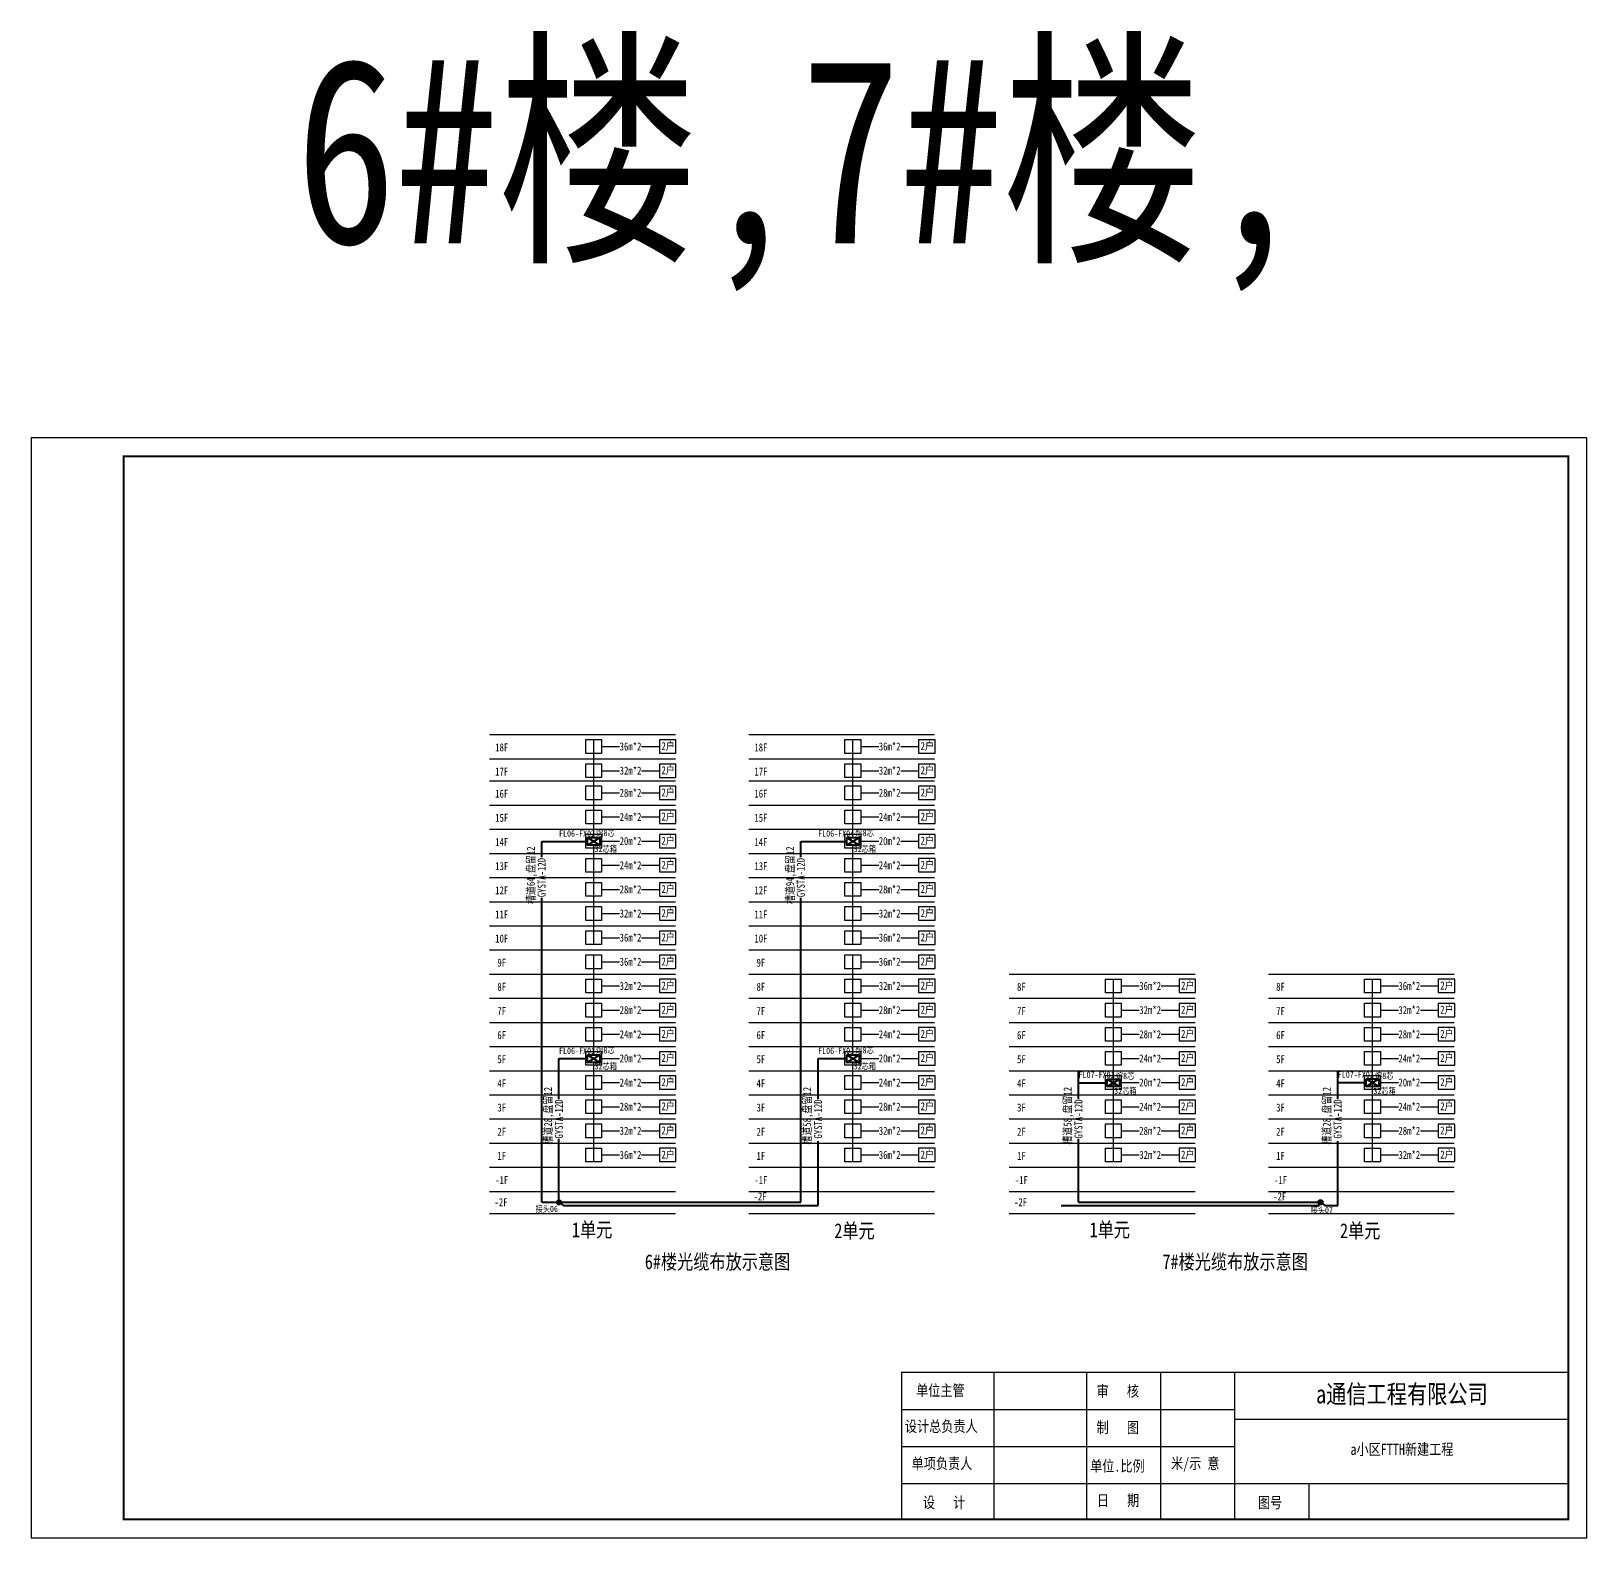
# Model space of a CAD drawing. Extents: x -718790 to -716301, y 387782 to 388189.
# Drawn here: x -717232 to -716812, y 387781.7 to 388188.5 of the extents above; entities that cross this region are included whole.
import ezdxf

# ---------------------------------------------------------------- set-up
doc = ezdxf.new("R2010")
doc.units = 0
doc.header["$LTSCALE"] = 1000
doc.header["$MEASUREMENT"] = 0
doc.layers.add('BZ', color=6, linetype='Continuous')
doc.layers.add('图框', color=7, linetype='Continuous')
doc.styles.add('粗宋', font='', dxfattribs={"width": 0.8})
doc.styles.get('粗宋').set_extended_font_data('SimSun')

msp = doc.modelspace()

# ---------------------------------------------------------------- hatches: boundary and pattern name
at = {"linetype": 'ByBlock', "lineweight": 40}
for points in [[(-717088.9, 387872.35, 1), (-717090.09, 387872.35, 1)], [(-716883.31, 387872.35, 1), (-716884.51, 387872.35, 1)]]:
    msp.add_hatch(color=0, dxfattribs=at).paths.add_polyline_path(points, flags=0)

# ---------------------------------------------------------------- linework, layer by layer
for p, q in [((-717108.2, 387998.6), (-717058.03, 387998.6)), ((-717038.24, 387998.6), (-716988.07, 387998.6)), ((-717108.2, 387992.08), (-717058.03, 387992.08)), ((-717077.96, 387995.4), (-717073.11, 387995.4)), ((-717067.17, 387995.4), (-717062.38, 387995.4)), ((-717038.24, 387992.08), (-716988.07, 387992.08)), ((-717008, 387995.4), (-717003.15, 387995.4)), ((-716997.2, 387995.4), (-716992.41, 387995.4)), ((-717077.96, 387988.88), (-717073.11, 387988.88)), ((-717067.17, 387988.88), (-717062.38, 387988.88)), ((-717008, 387988.88), (-717003.15, 387988.88)), ((-716997.2, 387988.88), (-716992.41, 387988.88)), ((-717108.2, 387986.1), (-717058.03, 387986.1)), ((-717038.24, 387986.1), (-716988.07, 387986.1)), ((-717108.2, 387979.58), (-717058.03, 387979.58)), ((-717077.96, 387982.89), (-717073.11, 387982.89)), ((-717067.17, 387982.89), (-717062.38, 387982.89)), ((-717038.24, 387979.58), (-716988.07, 387979.58)), ((-717008, 387982.89), (-717003.15, 387982.89)), ((-716997.2, 387982.89), (-716992.41, 387982.89)), ((-717077.96, 387976.38), (-717073.11, 387976.38)), ((-717067.17, 387976.38), (-717062.38, 387976.38)), ((-717008, 387976.38), (-717003.15, 387976.38)), ((-716997.2, 387976.38), (-716992.41, 387976.38)), ((-717108.2, 387973.06), (-717058.03, 387973.06)), ((-717038.24, 387973.06), (-716988.07, 387973.06)), ((-717077.96, 387969.86), (-717073.11, 387969.86)), ((-717067.17, 387969.86), (-717062.38, 387969.86)), ((-717008, 387969.86), (-717003.15, 387969.86)), ((-716997.2, 387969.86), (-716992.41, 387969.86)), ((-717108.2, 387966.54), (-717058.03, 387966.54)), ((-717077.96, 387963.34), (-717073.11, 387963.34)), ((-717067.17, 387963.34), (-717062.38, 387963.34)), ((-717038.24, 387966.54), (-716988.07, 387966.54)), ((-717008, 387963.34), (-717003.15, 387963.34)), ((-716997.2, 387963.34), (-716992.41, 387963.34)), ((-717108.2, 387960.02), (-717058.03, 387960.02)), ((-717038.24, 387960.02), (-716988.07, 387960.02)), ((-717077.96, 387956.82), (-717073.11, 387956.82)), ((-717067.17, 387956.82), (-717062.38, 387956.82)), ((-717008, 387956.82), (-717003.15, 387956.82)), ((-716997.2, 387956.82), (-716992.41, 387956.82)), ((-717108.2, 387953.51), (-717058.03, 387953.51)), ((-717077.96, 387950.3), (-717073.11, 387950.3)), ((-717067.17, 387950.3), (-717062.38, 387950.3)), ((-717038.24, 387953.51), (-716988.07, 387953.51)), ((-717008, 387950.3), (-717003.15, 387950.3)), ((-716997.2, 387950.3), (-716992.41, 387950.3)), ((-717108.2, 387946.99), (-717058.03, 387946.99)), ((-717038.24, 387946.99), (-716988.07, 387946.99)), ((-717077.96, 387943.79), (-717073.11, 387943.79)), ((-717067.17, 387943.79), (-717062.38, 387943.79)), ((-717008, 387943.79), (-717003.15, 387943.79)), ((-716997.2, 387943.79), (-716992.41, 387943.79)), ((-717108.2, 387940.47), (-717058.03, 387940.47)), ((-717077.96, 387937.27), (-717073.11, 387937.27)), ((-717067.17, 387937.27), (-717062.38, 387937.27)), ((-717038.24, 387940.47), (-716988.07, 387940.47)), ((-717008, 387937.27), (-717003.15, 387937.27)), ((-716997.2, 387937.27), (-716992.41, 387937.27)), ((-717108.2, 387933.95), (-717058.03, 387933.95)), ((-717038.24, 387933.95), (-716988.07, 387933.95)), ((-716967.93, 387933.95), (-716917.75, 387933.95)), ((-716897.96, 387933.95), (-716847.79, 387933.95)), ((-717077.96, 387930.75), (-717073.11, 387930.75)), ((-717067.17, 387930.75), (-717062.38, 387930.75)), ((-717008, 387930.75), (-717003.15, 387930.75)), ((-716997.2, 387930.75), (-716992.41, 387930.75)), ((-716937.68, 387930.75), (-716932.84, 387930.75)), ((-716926.89, 387930.75), (-716922.1, 387930.75)), ((-716867.72, 387930.75), (-716862.87, 387930.75)), ((-716856.93, 387930.75), (-716852.14, 387930.75)), ((-717108.2, 387927.43), (-717058.03, 387927.43)), ((-717038.24, 387927.43), (-716988.07, 387927.43)), ((-716967.93, 387927.43), (-716917.75, 387927.43)), ((-716897.96, 387927.43), (-716847.79, 387927.43)), ((-717108.2, 387920.91), (-717058.03, 387920.91)), ((-717077.96, 387924.23), (-717073.11, 387924.23)), ((-717067.17, 387924.23), (-717062.38, 387924.23)), ((-717038.24, 387920.91), (-716988.07, 387920.91)), ((-717008, 387924.23), (-717003.15, 387924.23)), ((-716997.2, 387924.23), (-716992.41, 387924.23)), ((-716967.93, 387920.91), (-716917.75, 387920.91)), ((-716937.68, 387924.23), (-716932.84, 387924.23)), ((-716926.89, 387924.23), (-716922.1, 387924.23)), ((-716897.96, 387920.91), (-716847.79, 387920.91)), ((-716867.72, 387924.23), (-716862.87, 387924.23)), ((-716856.93, 387924.23), (-716852.14, 387924.23)), ((-717077.96, 387917.71), (-717073.11, 387917.71)), ((-717067.17, 387917.71), (-717062.38, 387917.71)), ((-717008, 387917.71), (-717003.15, 387917.71)), ((-716997.2, 387917.71), (-716992.41, 387917.71)), ((-716937.68, 387917.71), (-716932.84, 387917.71)), ((-716926.89, 387917.71), (-716922.1, 387917.71)), ((-716867.72, 387917.71), (-716862.87, 387917.71)), ((-716856.93, 387917.71), (-716852.14, 387917.71)), ((-717108.2, 387914.4), (-717058.03, 387914.4)), ((-717038.24, 387914.4), (-716988.07, 387914.4)), ((-716967.93, 387914.4), (-716917.75, 387914.4)), ((-716897.96, 387914.4), (-716847.79, 387914.4)), ((-717108.2, 387907.88), (-717058.03, 387907.88)), ((-717077.96, 387911.19), (-717073.11, 387911.19)), ((-717067.17, 387911.19), (-717062.38, 387911.19)), ((-717038.24, 387907.88), (-716988.07, 387907.88)), ((-717008, 387911.19), (-717003.15, 387911.19)), ((-716997.2, 387911.19), (-716992.41, 387911.19)), ((-716967.93, 387907.88), (-716917.75, 387907.88)), ((-716937.68, 387911.19), (-716932.84, 387911.19)), ((-716926.89, 387911.19), (-716922.1, 387911.19)), ((-716897.96, 387907.88), (-716847.79, 387907.88)), ((-716867.72, 387911.19), (-716862.87, 387911.19)), ((-716856.93, 387911.19), (-716852.14, 387911.19)), ((-717077.96, 387904.68), (-717073.11, 387904.68)), ((-717067.17, 387904.68), (-717062.38, 387904.68)), ((-717008, 387904.68), (-717003.15, 387904.68)), ((-716997.2, 387904.68), (-716992.41, 387904.68)), ((-716937.68, 387904.68), (-716932.84, 387904.68)), ((-716926.89, 387904.68), (-716922.1, 387904.68)), ((-716867.72, 387904.68), (-716862.87, 387904.68)), ((-716856.93, 387904.68), (-716852.14, 387904.68)), ((-717108.2, 387901.36), (-717058.03, 387901.36)), ((-717038.24, 387901.36), (-716988.07, 387901.36)), ((-716967.93, 387901.36), (-716917.75, 387901.36)), ((-716897.96, 387901.36), (-716847.79, 387901.36)), ((-717077.96, 387898.16), (-717073.11, 387898.16)), ((-717067.17, 387898.16), (-717062.38, 387898.16)), ((-717008, 387898.16), (-717003.15, 387898.16)), ((-716997.2, 387898.16), (-716992.41, 387898.16)), ((-716937.68, 387898.16), (-716932.84, 387898.16)), ((-716926.89, 387898.16), (-716922.1, 387898.16)), ((-716867.72, 387898.16), (-716862.87, 387898.16)), ((-716856.93, 387898.16), (-716852.14, 387898.16)), ((-717108.2, 387894.84), (-717058.03, 387894.84)), ((-717077.96, 387891.64), (-717073.11, 387891.64)), ((-717067.17, 387891.64), (-717062.38, 387891.64)), ((-717038.24, 387894.84), (-716988.07, 387894.84)), ((-717008, 387891.64), (-717003.15, 387891.64)), ((-716997.2, 387891.64), (-716992.41, 387891.64)), ((-716967.93, 387894.84), (-716917.75, 387894.84)), ((-716937.68, 387891.64), (-716932.84, 387891.64)), ((-716926.89, 387891.64), (-716922.1, 387891.64)), ((-716897.96, 387894.84), (-716847.79, 387894.84)), ((-716867.72, 387891.64), (-716862.87, 387891.64)), ((-716856.93, 387891.64), (-716852.14, 387891.64)), ((-717108.2, 387888.32), (-717058.03, 387888.32)), ((-717038.24, 387888.32), (-716988.07, 387888.32)), ((-716967.93, 387888.32), (-716917.75, 387888.32)), ((-716897.96, 387888.32), (-716847.79, 387888.32)), ((-717077.96, 387885.12), (-717073.11, 387885.12)), ((-717067.17, 387885.12), (-717062.38, 387885.12)), ((-717008, 387885.12), (-717003.15, 387885.12)), ((-716997.2, 387885.12), (-716992.41, 387885.12)), ((-716937.68, 387885.12), (-716932.84, 387885.12)), ((-716926.89, 387885.12), (-716922.1, 387885.12)), ((-716867.72, 387885.12), (-716862.87, 387885.12)), ((-716856.93, 387885.12), (-716852.14, 387885.12)), ((-717108.2, 387881.8), (-717058.03, 387881.8)), ((-717038.24, 387881.8), (-716988.07, 387881.8)), ((-716967.93, 387881.8), (-716917.75, 387881.8)), ((-716897.96, 387881.8), (-716847.79, 387881.8)), ((-717108.2, 387875.29), (-717058.03, 387875.29)), ((-717038.24, 387875.29), (-716988.07, 387875.29)), ((-716967.93, 387875.29), (-716917.75, 387875.29)), ((-716897.96, 387875.29), (-716847.79, 387875.29)), ((-717108.2, 387869.33), (-717058.03, 387869.33)), ((-717038.24, 387869.33), (-716988.07, 387869.33)), ((-716967.93, 387869.33), (-716917.75, 387869.33)), ((-716897.96, 387869.33), (-716847.79, 387869.33)), ((-716993.99, 387786.75), (-716974.99, 387786.75)), ((-716974.99, 387786.75), (-716955.99, 387786.75)), ((-716955.99, 387786.75), (-716925.73, 387786.75)), ((-716925.73, 387786.75), (-716906.73, 387786.75)), ((-716906.73, 387786.75), (-716816.99, 387786.75))]:
    msp.add_line(p, q)
at = {"linetype": 'ByBlock'}
for p, q in [((-717080.09, 387970.82), (-717080.09, 387997.26)), ((-717010.13, 387970.82), (-717010.13, 387997.26)), ((-717080.09, 387941.92), (-717080.09, 387968.78)), ((-717010.13, 387941.92), (-717010.13, 387968.78)), ((-717080.09, 387912.16), (-717080.09, 387939.13)), ((-717010.13, 387912.16), (-717010.13, 387939.13)), ((-717080.09, 387883.25), (-717080.09, 387910.12)), ((-717010.13, 387883.25), (-717010.13, 387910.12)), ((-716939.82, 387883.25), (-716939.82, 387910.12)), ((-716869.86, 387883.25), (-716869.86, 387910.12))]:
    msp.add_line(p, q, dxfattribs=at)
at = {"lineweight": 40}
for p, q in [((-717081.76, 387970.82), (-717078.42, 387968.78)), ((-717081.76, 387968.78), (-717078.42, 387970.82)), ((-717011.8, 387970.82), (-717008.46, 387968.78)), ((-717011.8, 387968.78), (-717008.46, 387970.82)), ((-717081.76, 387912.16), (-717078.42, 387910.12)), ((-717081.76, 387910.12), (-717078.42, 387912.16)), ((-717011.8, 387912.16), (-717008.46, 387910.12)), ((-717011.8, 387910.12), (-717008.46, 387912.16)), ((-716941.49, 387905.63), (-716938.15, 387903.59)), ((-716941.49, 387903.59), (-716938.15, 387905.63)), ((-716871.53, 387905.67), (-716868.18, 387903.63)), ((-716871.53, 387903.63), (-716868.18, 387905.67))]:
    msp.add_line(p, q, dxfattribs=at)
at = {"linetype": 'ByBlock', "lineweight": 40}
for p, q in [((-717094.15, 387965.5), (-717094.15, 387969.8)), ((-717094.15, 387965.5), (-717094.15, 387969.8)), ((-717094.15, 387969.8), (-717081.76, 387969.8)), ((-717024.18, 387965.5), (-717024.18, 387969.8)), ((-717024.18, 387965.5), (-717024.18, 387969.8)), ((-717024.18, 387969.8), (-717011.8, 387969.8)), ((-717094.15, 387872.35), (-717094.15, 387954.53)), ((-717094.15, 387918.85), (-717094.15, 387954.53)), ((-717024.18, 387872.35), (-717024.18, 387954.53)), ((-717089.5, 387911.14), (-717081.76, 387911.14)), ((-717019.53, 387911.14), (-717011.8, 387911.14)), ((-716949.22, 387904.61), (-716941.49, 387904.61)), ((-716879.26, 387904.68), (-716871.53, 387904.68)), ((-717019.53, 387871.45), (-717019.53, 387888.88)), ((-716879.26, 387871.45), (-716879.26, 387888.88))]:
    msp.add_line(p, q, dxfattribs=at)
at = {"color": 7, "linetype": 'ByBlock', "ltscale": 0.001589}
for p, q in [((-716939.82, 387910.12), (-716939.82, 387932.61)), ((-716869.86, 387910.12), (-716869.86, 387932.61))]:
    msp.add_line(p, q, dxfattribs=at)
at = {"color": 0, "linetype": 'ByBlock', "lineweight": 40}
for p, q in [((-717089.5, 387900.32), (-717089.5, 387911.14)), ((-717019.53, 387900.32), (-717019.53, 387911.14)), ((-716949.22, 387900.32), (-716949.22, 387907.88)), ((-716879.26, 387900.32), (-716879.26, 387907.88)), ((-717089.5, 387872.35), (-717089.5, 387889.35)), ((-716949.22, 387872.35), (-716949.22, 387889.35)), ((-717094.15, 387872.35), (-717089.5, 387872.35)), ((-717089.5, 387872.35), (-717024.18, 387872.35)), ((-717089.5, 387872.35), (-717088.29, 387871.45)), ((-717088.29, 387871.45), (-717019.53, 387871.45)), ((-716953.87, 387871.45), (-716884.31, 387871.45)), ((-716949.22, 387872.35), (-716883.91, 387872.35)), ((-716884.31, 387871.45), (-716883.91, 387872.35)), ((-716883.91, 387872.35), (-716882.7, 387871.45)), ((-716882.7, 387871.45), (-716879.26, 387871.45))]:
    msp.add_line(p, q, dxfattribs=at)
at = {"color": 7}
for p, q in [((-716971.99, 387786.75), (-716971.99, 387826.44)), ((-716946.99, 387786.75), (-716946.99, 387826.44)), ((-716926.99, 387786.75), (-716926.99, 387826.44)), ((-716906.99, 387786.75), (-716906.99, 387826.44)), ((-716996.99, 387816.44), (-716906.99, 387816.44)), ((-716906.99, 387796.44), (-716906.99, 387816.44)), ((-716906.99, 387813.84), (-716816.99, 387813.84)), ((-716996.99, 387806.44), (-716906.99, 387806.44)), ((-716996.99, 387796.44), (-716816.99, 387796.44)), ((-716906.99, 387796.44), (-716816.99, 387796.44)), ((-716886.99, 387786.75), (-716886.99, 387796.44)), ((-716996.99, 387786.75), (-716816.99, 387786.75))]:
    msp.add_line(p, q, dxfattribs=at)
for points in [[(-717082.23, 387997.26), (-717077.96, 387997.26), (-717077.96, 387993.53), (-717082.23, 387993.53), (-717082.23, 387997.26)], [(-717062.38, 387993.6), (-717057.9, 387993.6), (-717057.9, 387997.2), (-717062.38, 387997.2), (-717062.38, 387993.6)], [(-717012.27, 387997.26), (-717008, 387997.26), (-717008, 387993.53), (-717012.27, 387993.53), (-717012.27, 387997.26)], [(-716992.41, 387993.6), (-716987.94, 387993.6), (-716987.94, 387997.2), (-716992.41, 387997.2), (-716992.41, 387993.6)], [(-717082.23, 387990.75), (-717077.96, 387990.75), (-717077.96, 387987.01), (-717082.23, 387987.01), (-717082.23, 387990.75)], [(-717062.38, 387987.08), (-717057.9, 387987.08), (-717057.9, 387990.68), (-717062.38, 387990.68), (-717062.38, 387987.08)], [(-717012.27, 387990.75), (-717008, 387990.75), (-717008, 387987.01), (-717012.27, 387987.01), (-717012.27, 387990.75)], [(-716992.41, 387987.08), (-716987.94, 387987.08), (-716987.94, 387990.68), (-716992.41, 387990.68), (-716992.41, 387987.08)], [(-717082.23, 387984.76), (-717077.96, 387984.76), (-717077.96, 387981.03), (-717082.23, 387981.03), (-717082.23, 387984.76)], [(-717062.38, 387981.09), (-717057.9, 387981.09), (-717057.9, 387984.7), (-717062.38, 387984.7), (-717062.38, 387981.09)], [(-717012.27, 387984.76), (-717008, 387984.76), (-717008, 387981.03), (-717012.27, 387981.03), (-717012.27, 387984.76)], [(-716992.41, 387981.09), (-716987.94, 387981.09), (-716987.94, 387984.7), (-716992.41, 387984.7), (-716992.41, 387981.09)], [(-717082.23, 387978.24), (-717077.96, 387978.24), (-717077.96, 387974.51), (-717082.23, 387974.51), (-717082.23, 387978.24)], [(-717062.38, 387974.58), (-717057.9, 387974.58), (-717057.9, 387978.18), (-717062.38, 387978.18), (-717062.38, 387974.58)], [(-717012.27, 387978.24), (-717008, 387978.24), (-717008, 387974.51), (-717012.27, 387974.51), (-717012.27, 387978.24)], [(-716992.41, 387974.58), (-716987.94, 387974.58), (-716987.94, 387978.18), (-716992.41, 387978.18), (-716992.41, 387974.58)], [(-717082.23, 387971.72), (-717077.96, 387971.72), (-717077.96, 387967.99), (-717082.23, 387967.99), (-717082.23, 387971.72)], [(-717062.38, 387968.06), (-717057.9, 387968.06), (-717057.9, 387971.66), (-717062.38, 387971.66), (-717062.38, 387968.06)], [(-717012.27, 387971.72), (-717008, 387971.72), (-717008, 387967.99), (-717012.27, 387967.99), (-717012.27, 387971.72)], [(-716992.41, 387968.06), (-716987.94, 387968.06), (-716987.94, 387971.66), (-716992.41, 387971.66), (-716992.41, 387968.06)], [(-717082.23, 387965.21), (-717077.96, 387965.21), (-717077.96, 387961.47), (-717082.23, 387961.47), (-717082.23, 387965.21)], [(-717062.38, 387961.54), (-717057.9, 387961.54), (-717057.9, 387965.14), (-717062.38, 387965.14), (-717062.38, 387961.54)], [(-717012.27, 387965.21), (-717008, 387965.21), (-717008, 387961.47), (-717012.27, 387961.47), (-717012.27, 387965.21)], [(-716992.41, 387961.54), (-716987.94, 387961.54), (-716987.94, 387965.14), (-716992.41, 387965.14), (-716992.41, 387961.54)], [(-717082.23, 387958.69), (-717077.96, 387958.69), (-717077.96, 387954.96), (-717082.23, 387954.96), (-717082.23, 387958.69)], [(-717062.38, 387955.02), (-717057.9, 387955.02), (-717057.9, 387958.62), (-717062.38, 387958.62), (-717062.38, 387955.02)], [(-717012.27, 387958.69), (-717008, 387958.69), (-717008, 387954.96), (-717012.27, 387954.96), (-717012.27, 387958.69)], [(-716992.41, 387955.02), (-716987.94, 387955.02), (-716987.94, 387958.62), (-716992.41, 387958.62), (-716992.41, 387955.02)], [(-717082.23, 387952.17), (-717077.96, 387952.17), (-717077.96, 387948.44), (-717082.23, 387948.44), (-717082.23, 387952.17)], [(-717062.38, 387948.5), (-717057.9, 387948.5), (-717057.9, 387952.1), (-717062.38, 387952.1), (-717062.38, 387948.5)], [(-717012.27, 387952.17), (-717008, 387952.17), (-717008, 387948.44), (-717012.27, 387948.44), (-717012.27, 387952.17)], [(-716992.41, 387948.5), (-716987.94, 387948.5), (-716987.94, 387952.1), (-716992.41, 387952.1), (-716992.41, 387948.5)], [(-717082.23, 387945.65), (-717077.96, 387945.65), (-717077.96, 387941.92), (-717082.23, 387941.92), (-717082.23, 387945.65)], [(-717012.27, 387945.65), (-717008, 387945.65), (-717008, 387941.92), (-717012.27, 387941.92), (-717012.27, 387945.65)], [(-717062.38, 387941.98), (-717057.9, 387941.98), (-717057.9, 387945.59), (-717062.38, 387945.59), (-717062.38, 387941.98)], [(-716992.41, 387941.98), (-716987.94, 387941.98), (-716987.94, 387945.59), (-716992.41, 387945.59), (-716992.41, 387941.98)], [(-717082.23, 387939.13), (-717077.96, 387939.13), (-717077.96, 387935.4), (-717082.23, 387935.4), (-717082.23, 387939.13)], [(-717062.38, 387935.47), (-717057.9, 387935.47), (-717057.9, 387939.07), (-717062.38, 387939.07), (-717062.38, 387935.47)], [(-717012.27, 387939.13), (-717008, 387939.13), (-717008, 387935.4), (-717012.27, 387935.4), (-717012.27, 387939.13)], [(-716992.41, 387935.47), (-716987.94, 387935.47), (-716987.94, 387939.07), (-716992.41, 387939.07), (-716992.41, 387935.47)], [(-717082.23, 387932.61), (-717077.96, 387932.61), (-717077.96, 387928.88), (-717082.23, 387928.88), (-717082.23, 387932.61)], [(-717062.38, 387928.95), (-717057.9, 387928.95), (-717057.9, 387932.55), (-717062.38, 387932.55), (-717062.38, 387928.95)], [(-717012.27, 387932.61), (-717008, 387932.61), (-717008, 387928.88), (-717012.27, 387928.88), (-717012.27, 387932.61)], [(-716992.41, 387928.95), (-716987.94, 387928.95), (-716987.94, 387932.55), (-716992.41, 387932.55), (-716992.41, 387928.95)], [(-716941.95, 387932.61), (-716937.68, 387932.61), (-716937.68, 387928.88), (-716941.95, 387928.88), (-716941.95, 387932.61)], [(-716922.1, 387928.95), (-716917.62, 387928.95), (-716917.62, 387932.55), (-716922.1, 387932.55), (-716922.1, 387928.95)], [(-716871.99, 387932.61), (-716867.72, 387932.61), (-716867.72, 387928.88), (-716871.99, 387928.88), (-716871.99, 387932.61)], [(-716852.14, 387928.95), (-716847.66, 387928.95), (-716847.66, 387932.55), (-716852.14, 387932.55), (-716852.14, 387928.95)], [(-717082.23, 387926.1), (-717077.96, 387926.1), (-717077.96, 387922.36), (-717082.23, 387922.36), (-717082.23, 387926.1)], [(-717062.38, 387922.43), (-717057.9, 387922.43), (-717057.9, 387926.03), (-717062.38, 387926.03), (-717062.38, 387922.43)], [(-717012.27, 387926.1), (-717008, 387926.1), (-717008, 387922.36), (-717012.27, 387922.36), (-717012.27, 387926.1)], [(-716992.41, 387922.43), (-716987.94, 387922.43), (-716987.94, 387926.03), (-716992.41, 387926.03), (-716992.41, 387922.43)], [(-716941.95, 387926.1), (-716937.68, 387926.1), (-716937.68, 387922.36), (-716941.95, 387922.36), (-716941.95, 387926.1)], [(-716922.1, 387922.43), (-716917.62, 387922.43), (-716917.62, 387926.03), (-716922.1, 387926.03), (-716922.1, 387922.43)], [(-716871.99, 387926.1), (-716867.72, 387926.1), (-716867.72, 387922.36), (-716871.99, 387922.36), (-716871.99, 387926.1)], [(-716852.14, 387922.43), (-716847.66, 387922.43), (-716847.66, 387926.03), (-716852.14, 387926.03), (-716852.14, 387922.43)], [(-717082.23, 387919.58), (-717077.96, 387919.58), (-717077.96, 387915.85), (-717082.23, 387915.85), (-717082.23, 387919.58)], [(-717062.38, 387915.91), (-717057.9, 387915.91), (-717057.9, 387919.51), (-717062.38, 387919.51), (-717062.38, 387915.91)], [(-717012.27, 387919.58), (-717008, 387919.58), (-717008, 387915.85), (-717012.27, 387915.85), (-717012.27, 387919.58)], [(-716992.41, 387915.91), (-716987.94, 387915.91), (-716987.94, 387919.51), (-716992.41, 387919.51), (-716992.41, 387915.91)], [(-716941.95, 387919.58), (-716937.68, 387919.58), (-716937.68, 387915.85), (-716941.95, 387915.85), (-716941.95, 387919.58)], [(-716922.1, 387915.91), (-716917.62, 387915.91), (-716917.62, 387919.51), (-716922.1, 387919.51), (-716922.1, 387915.91)], [(-716871.99, 387919.58), (-716867.72, 387919.58), (-716867.72, 387915.85), (-716871.99, 387915.85), (-716871.99, 387919.58)], [(-716852.14, 387915.91), (-716847.66, 387915.91), (-716847.66, 387919.51), (-716852.14, 387919.51), (-716852.14, 387915.91)], [(-717082.23, 387913.06), (-717077.96, 387913.06), (-717077.96, 387909.33), (-717082.23, 387909.33), (-717082.23, 387913.06)], [(-717062.38, 387909.39), (-717057.9, 387909.39), (-717057.9, 387912.99), (-717062.38, 387912.99), (-717062.38, 387909.39)], [(-717012.27, 387913.06), (-717008, 387913.06), (-717008, 387909.33), (-717012.27, 387909.33), (-717012.27, 387913.06)], [(-716992.41, 387909.39), (-716987.94, 387909.39), (-716987.94, 387912.99), (-716992.41, 387912.99), (-716992.41, 387909.39)], [(-716941.95, 387913.06), (-716937.68, 387913.06), (-716937.68, 387909.33), (-716941.95, 387909.33), (-716941.95, 387913.06)], [(-716922.1, 387909.39), (-716917.62, 387909.39), (-716917.62, 387912.99), (-716922.1, 387912.99), (-716922.1, 387909.39)], [(-716871.99, 387913.06), (-716867.72, 387913.06), (-716867.72, 387909.33), (-716871.99, 387909.33), (-716871.99, 387913.06)], [(-716852.14, 387909.39), (-716847.66, 387909.39), (-716847.66, 387912.99), (-716852.14, 387912.99), (-716852.14, 387909.39)], [(-717082.23, 387906.54), (-717077.96, 387906.54), (-717077.96, 387902.81), (-717082.23, 387902.81), (-717082.23, 387906.54)], [(-717062.38, 387902.87), (-717057.9, 387902.87), (-717057.9, 387906.48), (-717062.38, 387906.48), (-717062.38, 387902.87)], [(-717012.27, 387906.54), (-717008, 387906.54), (-717008, 387902.81), (-717012.27, 387902.81), (-717012.27, 387906.54)], [(-716992.41, 387902.87), (-716987.94, 387902.87), (-716987.94, 387906.48), (-716992.41, 387906.48), (-716992.41, 387902.87)], [(-716941.95, 387906.54), (-716937.68, 387906.54), (-716937.68, 387902.81), (-716941.95, 387902.81), (-716941.95, 387906.54)], [(-716922.1, 387902.87), (-716917.62, 387902.87), (-716917.62, 387906.48), (-716922.1, 387906.48), (-716922.1, 387902.87)], [(-716871.99, 387906.54), (-716867.72, 387906.54), (-716867.72, 387902.81), (-716871.99, 387902.81), (-716871.99, 387906.54)], [(-716852.14, 387902.87), (-716847.66, 387902.87), (-716847.66, 387906.48), (-716852.14, 387906.48), (-716852.14, 387902.87)], [(-717082.23, 387900.02), (-717077.96, 387900.02), (-717077.96, 387896.29), (-717082.23, 387896.29), (-717082.23, 387900.02)], [(-717062.38, 387896.36), (-717057.9, 387896.36), (-717057.9, 387899.96), (-717062.38, 387899.96), (-717062.38, 387896.36)], [(-717012.27, 387900.02), (-717008, 387900.02), (-717008, 387896.29), (-717012.27, 387896.29), (-717012.27, 387900.02)], [(-716992.41, 387896.36), (-716987.94, 387896.36), (-716987.94, 387899.96), (-716992.41, 387899.96), (-716992.41, 387896.36)], [(-716941.95, 387900.02), (-716937.68, 387900.02), (-716937.68, 387896.29), (-716941.95, 387896.29), (-716941.95, 387900.02)], [(-716922.1, 387896.36), (-716917.62, 387896.36), (-716917.62, 387899.96), (-716922.1, 387899.96), (-716922.1, 387896.36)], [(-716871.99, 387900.02), (-716867.72, 387900.02), (-716867.72, 387896.29), (-716871.99, 387896.29), (-716871.99, 387900.02)], [(-716852.14, 387896.36), (-716847.66, 387896.36), (-716847.66, 387899.96), (-716852.14, 387899.96), (-716852.14, 387896.36)], [(-717082.23, 387893.5), (-717077.96, 387893.5), (-717077.96, 387889.77), (-717082.23, 387889.77), (-717082.23, 387893.5)], [(-717062.38, 387889.84), (-717057.9, 387889.84), (-717057.9, 387893.44), (-717062.38, 387893.44), (-717062.38, 387889.84)], [(-717012.27, 387893.5), (-717008, 387893.5), (-717008, 387889.77), (-717012.27, 387889.77), (-717012.27, 387893.5)], [(-716992.41, 387889.84), (-716987.94, 387889.84), (-716987.94, 387893.44), (-716992.41, 387893.44), (-716992.41, 387889.84)], [(-716941.95, 387893.5), (-716937.68, 387893.5), (-716937.68, 387889.77), (-716941.95, 387889.77), (-716941.95, 387893.5)], [(-716922.1, 387889.84), (-716917.62, 387889.84), (-716917.62, 387893.44), (-716922.1, 387893.44), (-716922.1, 387889.84)], [(-716871.99, 387893.5), (-716867.72, 387893.5), (-716867.72, 387889.77), (-716871.99, 387889.77), (-716871.99, 387893.5)], [(-716852.14, 387889.84), (-716847.66, 387889.84), (-716847.66, 387893.44), (-716852.14, 387893.44), (-716852.14, 387889.84)], [(-717082.23, 387886.99), (-717077.96, 387886.99), (-717077.96, 387883.25), (-717082.23, 387883.25), (-717082.23, 387886.99)], [(-717062.38, 387883.32), (-717057.9, 387883.32), (-717057.9, 387886.92), (-717062.38, 387886.92), (-717062.38, 387883.32)], [(-717012.27, 387886.99), (-717008, 387886.99), (-717008, 387883.25), (-717012.27, 387883.25), (-717012.27, 387886.99)], [(-716992.41, 387883.32), (-716987.94, 387883.32), (-716987.94, 387886.92), (-716992.41, 387886.92), (-716992.41, 387883.32)], [(-716941.95, 387886.99), (-716937.68, 387886.99), (-716937.68, 387883.25), (-716941.95, 387883.25), (-716941.95, 387886.99)], [(-716922.1, 387883.32), (-716917.62, 387883.32), (-716917.62, 387886.92), (-716922.1, 387886.92), (-716922.1, 387883.32)], [(-716871.99, 387886.99), (-716867.72, 387886.99), (-716867.72, 387883.25), (-716871.99, 387883.25), (-716871.99, 387886.99)], [(-716852.14, 387883.32), (-716847.66, 387883.32), (-716847.66, 387886.92), (-716852.14, 387886.92), (-716852.14, 387883.32)]]:
    msp.add_lwpolyline(points, close=True)
at = {"lineweight": 40}
for points in [[(-717081.76, 387970.82), (-717078.42, 387970.82), (-717078.42, 387968.78), (-717081.76, 387968.78), (-717081.76, 387970.82)], [(-717011.8, 387970.82), (-717008.46, 387970.82), (-717008.46, 387968.78), (-717011.8, 387968.78), (-717011.8, 387970.82)], [(-717081.76, 387912.16), (-717078.42, 387912.16), (-717078.42, 387910.12), (-717081.76, 387910.12), (-717081.76, 387912.16)], [(-717011.8, 387912.16), (-717008.46, 387912.16), (-717008.46, 387910.12), (-717011.8, 387910.12), (-717011.8, 387912.16)], [(-716941.49, 387905.63), (-716938.15, 387905.63), (-716938.15, 387903.59), (-716941.49, 387903.59), (-716941.49, 387905.63)], [(-716871.53, 387905.67), (-716868.18, 387905.67), (-716868.18, 387903.63), (-716871.53, 387903.63), (-716871.53, 387905.67)]]:
    msp.add_lwpolyline(points, close=True, dxfattribs=at)
at = {"color": 7}
msp.add_lwpolyline([(-716996.99, 387786.75, 0.4, 0.4, 0), (-716996.99, 387826.44, 0.4, 0.4, 0), (-716816.99, 387826.44, 0, 0, 0)], format="xyseb", dxfattribs=at)
at = {"color": 0, "linetype": 'ByBlock', "lineweight": 40}
for centre in [(-717089.5, 387872.35), (-716883.91, 387872.35)]:
    msp.add_circle(centre, 0.598, dxfattribs=at)
at = {"layer": '图框', "color": 7}
msp.add_lwpolyline([(-717231.99, 387781.75), (-716811.99, 387781.75), (-716811.99, 388078.75), (-717231.99, 388078.75), (-717231.99, 387781.75)], close=True, dxfattribs=at)
msp.add_lwpolyline([(-717206.99, 387786.75, 0.5, 0.5, 0), (-716816.99, 387786.75, 0.5, 0.5, 0), (-716816.99, 388073.75, 0.5, 0.5, 0), (-717206.99, 388073.75, 0.5, 0.5, 0), (-717206.99, 387786.75, 0, 0, 0)], format="xyseb", close=True, dxfattribs=at)

# ---------------------------------------------------------------- texts
at = {"color": 7, "char_height": 3, "attachment_point": 7, "style": '粗宋'}
for s, insert in [('{\\W0.8000000000000002;单位主管}', (-716993.07, 387819.74)), ('{\\W0.8000000000000002;审   核}', (-716944.35, 387819.57)), ('{\\W0.8000000000000002;设计总负责人}', (-716996.09, 387810.04)), ('{\\W0.8000000000000002;制   图}', (-716944.35, 387809.74)), ('{\\W0.8000000000000002;单项负责人}', (-716994.28, 387800.01)), ('{\\W0.8000000000000002;单位.比例}', (-716946.1, 387799.33)), ('{\\W0.8000000000000002;设   计}', (-716991.24, 387789.49)), ('{\\W0.8000000000000002;日   期}', (-716944.28, 387790.02))]:
    msp.add_mtext(s, dxfattribs=dict(at, insert=insert))
at = {"color": 7, "linetype": 'ByBlock', "char_height": 3, "attachment_point": 7, "style": '粗宋'}
for s, insert in [('{\\W0.8000000000000002;米/示 意}', (-716924.25, 387799.64)), ('{\\W0.8000000000000002;图号}', (-716900.78, 387789.45))]:
    msp.add_mtext(s, dxfattribs=dict(at, insert=insert))
at = {"layer": 'BZ', "color": 6, "linetype": 'Continuous', "true_color": 0xff00ff, "attachment_point": 5, "style": '粗宋'}
for s, insert, char_height in [('{\\W0.8;6#楼,7#楼,}', (-717024.39, 388149.79), 50), ('{\\W0.8000000000000002;a小区FTTH新建工程}', (-716861.91, 387805.49), 3)]:
    msp.add_mtext(s, dxfattribs=dict(at, insert=insert, char_height=char_height))
at = {"layer": 'BZ', "linetype": 'Continuous', "attachment_point": 5, "style": '粗宋'}
for s, insert, char_height in [('{\\W0.7999999999999999;18F}', (-717104.93, 387995.16), 2.16), ('{\\W0.7999999999999999;36m*2}', (-717070.17, 387995.4), 2.16), ('{\\W0.7999999999999999;2户}', (-717060.02, 387995.39), 2.16), ('{\\W0.7999999999999999;18F}', (-717034.97, 387995.16), 2.16), ('{\\W0.7999999999999999;36m*2}', (-717000.21, 387995.4), 2.16), ('{\\W0.7999999999999999;2户}', (-716990.06, 387995.39), 2.16), ('{\\W0.7999999999999999;17F}', (-717104.93, 387988.64), 2.16), ('{\\W0.7999999999999999;32m*2}', (-717070.17, 387988.88), 2.16), ('{\\W0.7999999999999999;2户}', (-717060.02, 387988.87), 2.16), ('{\\W0.7999999999999999;17F}', (-717034.97, 387988.64), 2.16), ('{\\W0.7999999999999999;32m*2}', (-717000.21, 387988.88), 2.16), ('{\\W0.7999999999999999;2户}', (-716990.06, 387988.87), 2.16), ('{\\W0.7999999999999999;16F}', (-717104.93, 387982.66), 2.16), ('{\\W0.7999999999999999;28m*2}', (-717070.17, 387982.89), 2.16), ('{\\W0.7999999999999999;2户}', (-717060.02, 387982.89), 2.16), ('{\\W0.7999999999999999;16F}', (-717034.97, 387982.66), 2.16), ('{\\W0.7999999999999999;28m*2}', (-717000.21, 387982.89), 2.16), ('{\\W0.7999999999999999;2户}', (-716990.06, 387982.89), 2.16), ('{\\W0.7999999999999999;15F}', (-717104.93, 387976.14), 2.16), ('{\\W0.7999999999999999;24m*2}', (-717070.17, 387976.38), 2.16), ('{\\W0.7999999999999999;2户}', (-717060.02, 387976.37), 2.16), ('{\\W0.7999999999999999;15F}', (-717034.97, 387976.14), 2.16), ('{\\W0.7999999999999999;24m*2}', (-717000.21, 387976.38), 2.16), ('{\\W0.7999999999999999;2户}', (-716990.06, 387976.37), 2.16), ('{\\W0.8;熔8芯}', (-717076.93, 387971.98), 1.7496), ('{\\W0.7999999999999999;20m*2}', (-717070.17, 387969.86), 2.16), ('{\\W0.7999999999999999;2户}', (-717060.02, 387969.85), 2.16), ('{\\W0.8;熔8芯}', (-717006.97, 387971.98), 1.7496), ('{\\W0.7999999999999999;20m*2}', (-717000.21, 387969.86), 2.16), ('{\\W0.7999999999999999;2户}', (-716990.06, 387969.85), 2.16), ('{\\W0.7999999999999999;14F}', (-717104.93, 387969.62), 2.16), ('{\\W0.7999999999999999;14F}', (-717034.97, 387969.62), 2.16), ('{\\W0.7999999999999999;13F}', (-717104.93, 387963.1), 2.16), ('{\\W0.7999999999999999;24m*2}', (-717070.17, 387963.34), 2.16), ('{\\W0.7999999999999999;2户}', (-717060.02, 387963.33), 2.16), ('{\\W0.7999999999999999;13F}', (-717034.97, 387963.1), 2.16), ('{\\W0.7999999999999999;24m*2}', (-717000.21, 387963.34), 2.16), ('{\\W0.7999999999999999;2户}', (-716990.06, 387963.33), 2.16), ('{\\W0.7999999999999999;2户}', (-717060.02, 387956.81), 2.16), ('{\\W0.7999999999999999;2户}', (-716990.06, 387956.81), 2.16), ('{\\W0.7999999999999999;12F}', (-717104.93, 387956.58), 2.16), ('{\\W0.7999999999999999;28m*2}', (-717070.17, 387956.82), 2.16), ('{\\W0.7999999999999999;12F}', (-717034.97, 387956.58), 2.16), ('{\\W0.7999999999999999;28m*2}', (-717000.21, 387956.82), 2.16), ('{\\W0.7999999999999999;11F}', (-717104.93, 387950.07), 2.16), ('{\\W0.7999999999999999;32m*2}', (-717070.17, 387950.3), 2.16), ('{\\W0.7999999999999999;2户}', (-717060.02, 387950.3), 2.16), ('{\\W0.7999999999999999;11F}', (-717034.97, 387950.07), 2.16), ('{\\W0.7999999999999999;32m*2}', (-717000.21, 387950.3), 2.16), ('{\\W0.7999999999999999;2户}', (-716990.06, 387950.3), 2.16), ('{\\W0.7999999999999999;10F}', (-717104.93, 387943.55), 2.16), ('{\\W0.7999999999999999;36m*2}', (-717070.17, 387943.79), 2.16), ('{\\W0.7999999999999999;2户}', (-717060.02, 387943.78), 2.16), ('{\\W0.7999999999999999;10F}', (-717034.97, 387943.55), 2.16), ('{\\W0.7999999999999999;36m*2}', (-717000.21, 387943.79), 2.16), ('{\\W0.7999999999999999;2户}', (-716990.06, 387943.78), 2.16), ('{\\W0.7999999999999999;9F}', (-717104.93, 387937.03), 2.16), ('{\\W0.7999999999999999;36m*2}', (-717070.17, 387937.27), 2.16), ('{\\W0.7999999999999999;2户}', (-717060.02, 387937.26), 2.16), ('{\\W0.7999999999999999;9F}', (-717034.97, 387937.03), 2.16), ('{\\W0.7999999999999999;36m*2}', (-717000.21, 387937.27), 2.16), ('{\\W0.7999999999999999;2户}', (-716990.06, 387937.26), 2.16), ('{\\W0.7999999999999999;8F}', (-717104.93, 387930.51), 2.16), ('{\\W0.7999999999999999;32m*2}', (-717070.17, 387930.75), 2.16), ('{\\W0.7999999999999999;2户}', (-717060.02, 387930.74), 2.16), ('{\\W0.7999999999999999;8F}', (-717034.97, 387930.51), 2.16), ('{\\W0.7999999999999999;32m*2}', (-717000.21, 387930.75), 2.16), ('{\\W0.7999999999999999;2户}', (-716990.06, 387930.74), 2.16), ('{\\W0.7999999999999999;8F}', (-716964.65, 387930.51), 2.16), ('{\\W0.7999999999999999;36m*2}', (-716929.89, 387930.75), 2.16), ('{\\W0.7999999999999999;2户}', (-716919.75, 387930.74), 2.16), ('{\\W0.7999999999999999;8F}', (-716894.69, 387930.51), 2.16), ('{\\W0.7999999999999999;36m*2}', (-716859.93, 387930.75), 2.16), ('{\\W0.7999999999999999;2户}', (-716849.78, 387930.74), 2.16), ('{\\W0.7999999999999999;7F}', (-717104.93, 387923.99), 2.16), ('{\\W0.7999999999999999;28m*2}', (-717070.17, 387924.23), 2.16), ('{\\W0.7999999999999999;2户}', (-717060.02, 387924.22), 2.16), ('{\\W0.7999999999999999;7F}', (-717034.97, 387923.99), 2.16), ('{\\W0.7999999999999999;28m*2}', (-717000.21, 387924.23), 2.16), ('{\\W0.7999999999999999;2户}', (-716990.06, 387924.22), 2.16), ('{\\W0.7999999999999999;7F}', (-716964.65, 387923.99), 2.16), ('{\\W0.7999999999999999;32m*2}', (-716929.89, 387924.23), 2.16), ('{\\W0.7999999999999999;2户}', (-716919.75, 387924.22), 2.16), ('{\\W0.7999999999999999;7F}', (-716894.69, 387923.99), 2.16), ('{\\W0.7999999999999999;32m*2}', (-716859.93, 387924.23), 2.16), ('{\\W0.7999999999999999;2户}', (-716849.78, 387924.22), 2.16), ('{\\W0.7999999999999999;6F}', (-717104.93, 387917.47), 2.16), ('{\\W0.7999999999999999;24m*2}', (-717070.17, 387917.71), 2.16), ('{\\W0.7999999999999999;2户}', (-717060.02, 387917.7), 2.16), ('{\\W0.7999999999999999;6F}', (-717034.97, 387917.47), 2.16), ('{\\W0.7999999999999999;24m*2}', (-717000.21, 387917.71), 2.16), ('{\\W0.7999999999999999;2户}', (-716990.06, 387917.7), 2.16), ('{\\W0.7999999999999999;6F}', (-716964.65, 387917.47), 2.16), ('{\\W0.7999999999999999;28m*2}', (-716929.89, 387917.71), 2.16), ('{\\W0.7999999999999999;2户}', (-716919.75, 387917.7), 2.16), ('{\\W0.7999999999999999;6F}', (-716894.69, 387917.47), 2.16), ('{\\W0.7999999999999999;28m*2}', (-716859.93, 387917.71), 2.16), ('{\\W0.7999999999999999;2户}', (-716849.78, 387917.7), 2.16), ('{\\W0.7999999999999999;5F}', (-717104.93, 387910.96), 2.16), ('{\\W0.8;熔8芯}', (-717076.93, 387913.31), 1.7496), ('{\\W0.7999999999999999;20m*2}', (-717070.17, 387911.19), 2.16), ('{\\W0.7999999999999999;2户}', (-717060.02, 387911.19), 2.16), ('{\\W0.7999999999999999;5F}', (-717034.97, 387910.96), 2.16), ('{\\W0.8;熔8芯}', (-717006.97, 387913.31), 1.7496), ('{\\W0.7999999999999999;20m*2}', (-717000.21, 387911.19), 2.16), ('{\\W0.7999999999999999;2户}', (-716990.06, 387911.19), 2.16), ('{\\W0.7999999999999999;5F}', (-716964.65, 387910.96), 2.16), ('{\\W0.7999999999999999;24m*2}', (-716929.89, 387911.19), 2.16), ('{\\W0.7999999999999999;2户}', (-716919.75, 387911.19), 2.16), ('{\\W0.7999999999999999;5F}', (-716894.69, 387910.96), 2.16), ('{\\W0.7999999999999999;24m*2}', (-716859.93, 387911.19), 2.16), ('{\\W0.7999999999999999;2户}', (-716849.78, 387911.19), 2.16), ('{\\W0.7999999999999999;4F}', (-717104.93, 387904.44), 2.16), ('{\\W0.7999999999999999;24m*2}', (-717070.17, 387904.68), 2.16), ('{\\W0.7999999999999999;2户}', (-717060.02, 387904.67), 2.16), ('{\\W0.7999999999999999;4F}', (-717034.97, 387904.44), 2.16), ('{\\W0.7999999999999999;24m*2}', (-717000.21, 387904.68), 2.16), ('{\\W0.7999999999999999;2户}', (-716990.06, 387904.67), 2.16), ('{\\W0.7999999999999999;4F}', (-716964.65, 387904.44), 2.16), ('{\\W0.8;熔8芯}', (-716936.65, 387906.36), 1.7496), ('{\\W0.7999999999999999;20m*2}', (-716929.89, 387904.68), 2.16), ('{\\W0.7999999999999999;2户}', (-716919.75, 387904.67), 2.16), ('{\\W0.7999999999999999;4F}', (-716894.69, 387904.44), 2.16), ('{\\W0.8;熔8芯}', (-716866.69, 387906.41), 1.7496), ('{\\W0.7999999999999999;20m*2}', (-716859.93, 387904.68), 2.16), ('{\\W0.7999999999999999;2户}', (-716849.78, 387904.67), 2.16), ('{\\W0.7999999999999999;28m*2}', (-717070.17, 387898.16), 2.16), ('{\\W0.7999999999999999;2户}', (-717060.02, 387898.15), 2.16), ('{\\W0.7999999999999999;28m*2}', (-717000.21, 387898.16), 2.16), ('{\\W0.7999999999999999;2户}', (-716990.06, 387898.15), 2.16), ('{\\W0.7999999999999999;24m*2}', (-716929.89, 387898.16), 2.16), ('{\\W0.7999999999999999;2户}', (-716919.75, 387898.15), 2.16), ('{\\W0.7999999999999999;24m*2}', (-716859.93, 387898.16), 2.16), ('{\\W0.7999999999999999;2户}', (-716849.78, 387898.15), 2.16), ('{\\W0.7999999999999999;3F}', (-717104.93, 387897.92), 2.16), ('{\\W0.7999999999999999;3F}', (-717034.97, 387897.92), 2.16), ('{\\W0.7999999999999999;3F}', (-716964.65, 387897.92), 2.16), ('{\\W0.7999999999999999;3F}', (-716894.69, 387897.92), 2.16), ('{\\W0.7999999999999999;2F}', (-717104.93, 387891.4), 2.16), ('{\\W0.7999999999999999;32m*2}', (-717070.17, 387891.64), 2.16), ('{\\W0.7999999999999999;2户}', (-717060.02, 387891.63), 2.16), ('{\\W0.7999999999999999;2F}', (-717034.97, 387891.4), 2.16), ('{\\W0.7999999999999999;32m*2}', (-717000.21, 387891.64), 2.16), ('{\\W0.7999999999999999;2户}', (-716990.06, 387891.63), 2.16), ('{\\W0.7999999999999999;2F}', (-716964.65, 387891.4), 2.16), ('{\\W0.7999999999999999;28m*2}', (-716929.89, 387891.64), 2.16), ('{\\W0.7999999999999999;2户}', (-716919.75, 387891.63), 2.16), ('{\\W0.7999999999999999;2F}', (-716894.69, 387891.4), 2.16), ('{\\W0.7999999999999999;28m*2}', (-716859.93, 387891.64), 2.16), ('{\\W0.7999999999999999;2户}', (-716849.78, 387891.63), 2.16), ('{\\W0.7999999999999999;1F}', (-717104.93, 387884.88), 2.16), ('{\\W0.7999999999999999;36m*2}', (-717070.17, 387885.12), 2.16), ('{\\W0.7999999999999999;2户}', (-717060.02, 387885.11), 2.16), ('{\\W0.7999999999999999;1F}', (-717034.97, 387884.88), 2.16), ('{\\W0.7999999999999999;36m*2}', (-717000.21, 387885.12), 2.16), ('{\\W0.7999999999999999;2户}', (-716990.06, 387885.11), 2.16), ('{\\W0.7999999999999999;1F}', (-716964.65, 387884.88), 2.16), ('{\\W0.7999999999999999;32m*2}', (-716929.89, 387885.12), 2.16), ('{\\W0.7999999999999999;2户}', (-716919.75, 387885.11), 2.16), ('{\\W0.7999999999999999;1F}', (-716894.69, 387884.88), 2.16), ('{\\W0.7999999999999999;32m*2}', (-716859.93, 387885.12), 2.16), ('{\\W0.7999999999999999;2户}', (-716849.78, 387885.11), 2.16), ('{\\W0.7999999999999999;-1F}', (-717104.93, 387878.36), 2.16), ('{\\W0.7999999999999999;-1F}', (-717034.97, 387878.36), 2.16), ('{\\W0.7999999999999999;-1F}', (-716964.65, 387878.36), 2.16), ('{\\W0.7999999999999999;-1F}', (-716894.69, 387878.36), 2.16), ('{\\W0.7999999999999999;-2F}', (-717035.18, 387873.95), 2.16), ('{\\W0.7999999999999999;-2F}', (-716894.9, 387873.95), 2.16), ('{\\W0.7999999999999999;-2F}', (-717105.14, 387872.38), 2.16), ('{\\W0.7999999999999999;-2F}', (-716964.86, 387872.38), 2.16), ('{\\W0.8;1单元}', (-717080.53, 387864.72), 4), ('{\\W0.8;2单元}', (-717009.7, 387864.46), 4), ('{\\W0.8;1单元}', (-716940.79, 387864.72), 4), ('{\\W0.8;2单元}', (-716873.18, 387864.46), 4), ('{\\W0.8;6#楼光缆布放示意图}', (-717046.67, 387856.08), 4), ('{\\W0.8;7#楼光缆布放示意图}', (-716906.93, 387856.08), 4), ('{\\W0.8;a通信工程有限公司}', (-716861.91, 387820.29), 5)]:
    msp.add_mtext(s, dxfattribs=dict(at, insert=insert, char_height=char_height))
at = {"layer": 'BZ', "color": 2, "linetype": 'Continuous', "char_height": 1.728, "attachment_point": 5, "style": '粗宋'}
for s, insert in [('{\\W0.8;FL06-FX02}', (-717084.61, 387971.91)), ('{\\W0.8;FL06-FX04}', (-717014.65, 387971.91)), ('{\\W0.8;32芯箱}', (-717076.86, 387967.67)), ('{\\W0.8;32芯箱}', (-717006.9, 387967.67)), ('{\\W0.8;FL06-FX01}', (-717084.61, 387913.25)), ('{\\W0.8;FL06-FX03}', (-717014.65, 387913.25)), ('{\\W0.8;32芯箱}', (-717076.86, 387909.01)), ('{\\W0.8;32芯箱}', (-717006.9, 387909.01)), ('{\\W0.8;FL07-FX01}', (-716944.34, 387906.76)), ('{\\W0.8;FL07-FX02}', (-716874.37, 387906.81)), ('{\\W0.8;32芯箱}', (-716936.58, 387902.33)), ('{\\W0.8;32芯箱}', (-716866.62, 387902.32)), ('{\\W0.8;接头06}', (-717092.77, 387870.48)), ('{\\W0.8;接头07}', (-716883.55, 387870.12))]:
    msp.add_mtext(s, dxfattribs=dict(at, insert=insert))
at = {"layer": 'BZ', "linetype": 'Continuous', "char_height": 2.16, "attachment_point": 5, "rotation": 90, "style": '粗宋'}
for s, insert in [('{\\W0.7999999999999999;槽道64,盘留12}', (-717096.8, 387960.65)), ('{\\W0.7999999999999999;槽道94,盘留12}', (-717026.84, 387960.65)), ('{\\W0.7999999999999999;GYSTA-12D}', (-717094.15, 387960.02)), ('{\\W0.7999999999999999;GYSTA-12D}', (-717024.18, 387960.02)), ('{\\W0.7999999999999999;槽道28,盘留12}', (-717092.19, 387895.71)), ('{\\W0.7999999999999999;GYSTA-12D}', (-717089.5, 387894.84)), ('{\\W0.7999999999999999;槽道58,盘留12}', (-717022.23, 387895.71)), ('{\\W0.7999999999999999;GYSTA-12D}', (-717019.53, 387894.84)), ('{\\W0.7999999999999999;槽道58,盘留12}', (-716951.91, 387895.71)), ('{\\W0.7999999999999999;GYSTA-12D}', (-716949.22, 387894.84)), ('{\\W0.7999999999999999;槽道28,盘留12}', (-716881.95, 387895.71)), ('{\\W0.7999999999999999;GYSTA-12D}', (-716879.26, 387894.84))]:
    msp.add_mtext(s, dxfattribs=dict(at, insert=insert))

doc.saveas('drawing.dxf')
